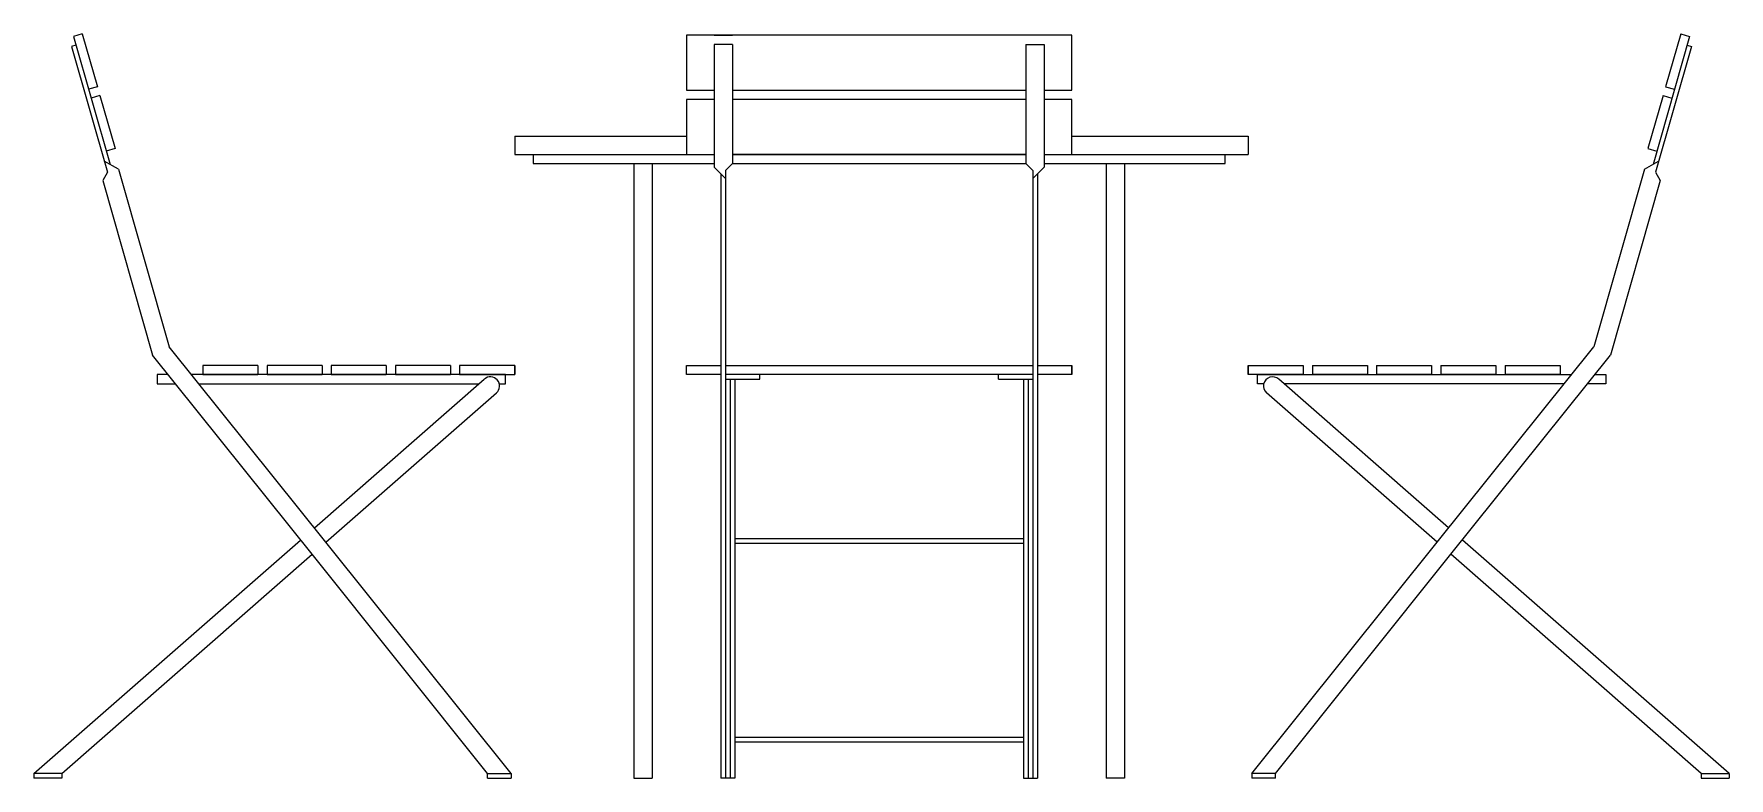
# Model space of a CAD drawing. Extents: x 0 to 185, y 0 to 81.
import ezdxf

# ---------------------------------------------------------------- set-up
doc = ezdxf.new("R2010")
doc.units = 0
doc.header["$MEASUREMENT"] = 0
doc.layers.get('0').update_dxf_attribs({"linetype": 'CONTINUOUS'})

msp = doc.modelspace()

# ---------------------------------------------------------------- linework, layer by layer
at = {"color": 0, "linetype": 'ByBlock'}
for p, q in [((4.59, 79.91), (4.11, 79.77)), ((4.11, 79.77), (8.03, 66.07)), ((5.28, 81.14), (4.32, 80.87)), ((4.32, 80.87), (8.3, 66.92)), ((5.28, 81.14), (6.93, 75.37)), ((71.18, 81), (71.18, 75)), ((113.18, 81), (71.18, 81)), ((74.18, 81), (76.18, 81)), ((74.18, 81), (76.18, 81)), ((74.18, 80), (74.18, 66.62)), ((76.18, 80), (74.18, 80)), ((76.18, 80), (76.18, 67)), ((110.18, 81), (108.18, 81)), ((108.18, 80), (110.18, 80)), ((108.18, 80), (108.18, 67)), ((110.18, 80), (110.18, 66.62)), ((113.18, 75), (113.18, 81)), ((180.55, 80.87), (176.57, 66.92)), ((180.76, 79.77), (176.84, 66.07)), ((179.59, 81.14), (177.94, 75.37)), ((179.59, 81.14), (180.55, 80.87)), ((180.28, 79.91), (180.76, 79.77)), ((6.93, 75.37), (5.97, 75.1)), ((7.2, 74.41), (6.24, 74.14)), ((7.2, 74.41), (8.85, 68.64)), ((71.18, 75), (74.18, 75)), ((74.18, 74), (71.18, 74)), ((71.18, 74), (71.18, 68)), ((76.18, 75), (108.18, 75)), ((108.18, 74), (76.18, 74)), ((110.18, 75), (113.18, 75)), ((113.18, 74), (110.18, 74)), ((113.18, 68), (113.18, 74)), ((177.67, 74.41), (176.02, 68.64)), ((177.67, 74.41), (178.63, 74.14)), ((177.94, 75.37), (178.9, 75.1)), ((8.85, 68.64), (7.89, 68.37)), ((52.43, 70), (52.43, 68)), ((52.43, 70), (71.18, 70)), ((113.18, 70), (132.43, 70)), ((132.43, 70), (132.43, 68)), ((176.02, 68.64), (176.98, 68.37)), ((9.23, 66.41), (7.68, 67.27)), ((52.43, 68), (71.18, 68)), ((54.43, 68), (54.43, 67)), ((54.43, 67), (74.18, 67)), ((65.43, 67), (65.43, 0)), ((67.43, 67), (67.43, 0)), ((71.18, 68), (74.18, 68)), ((74.18, 66.62), (75.43, 65.38)), ((76.18, 67), (75.43, 66.25)), ((76.18, 68), (108.18, 68)), ((76.18, 68), (108.18, 68)), ((108.18, 68), (76.18, 68)), ((76.18, 67), (108.18, 67)), ((108.18, 67), (108.93, 66.25)), ((110.18, 66.62), (108.93, 65.38)), ((110.18, 68), (113.18, 68)), ((110.18, 67), (129.93, 67)), ((113.18, 68), (132.43, 68)), ((116.93, 67), (116.93, 0)), ((118.93, 67), (118.93, 0)), ((129.93, 67), (129.93, 68)), ((175.64, 66.41), (177.18, 67.27)), ((8.03, 66.07), (7.51, 65.14)), ((7.51, 65.14), (12.95, 46.11)), ((9.23, 66.41), (14.76, 47.04)), ((74.93, 65.88), (74.93, 0)), ((75.43, 66.25), (75.43, 0)), ((108.93, 66.25), (108.93, 0)), ((109.43, 65.88), (109.43, 0)), ((175.64, 66.41), (170.11, 47.04)), ((177.36, 65.14), (171.92, 46.11)), ((176.84, 66.07), (177.36, 65.14)), ((31.84, 25.72), (14.76, 47.04)), ((153.03, 25.72), (170.11, 47.04)), ((30.33, 24.4), (12.95, 46.11)), ((24.43, 45), (18.43, 45)), ((18.43, 45), (18.43, 44)), ((24.43, 45), (24.43, 44)), ((31.43, 45), (25.43, 45)), ((25.43, 45), (25.43, 44)), ((31.43, 45), (31.43, 44)), ((38.43, 45), (32.43, 45)), ((32.43, 45), (32.43, 44)), ((38.43, 45), (38.43, 44)), ((45.43, 45), (39.43, 45)), ((39.43, 45), (39.43, 44)), ((45.43, 45), (45.43, 44)), ((52.43, 45), (46.43, 45)), ((46.43, 45), (46.43, 44)), ((52.43, 44), (52.43, 45)), ((52.43, 45), (52.43, 44)), ((71.18, 44), (71.18, 45)), ((71.18, 45), (74.93, 45)), ((75.43, 45), (108.93, 45)), ((109.43, 45), (113.18, 45)), ((113.18, 44), (113.18, 45)), ((113.18, 45), (113.18, 44)), ((132.43, 45), (132.43, 44)), ((132.43, 45), (138.43, 45)), ((132.43, 44), (132.43, 45)), ((138.43, 45), (138.43, 44)), ((139.43, 45), (139.43, 44)), ((139.43, 45), (145.43, 45)), ((145.43, 45), (145.43, 44)), ((146.43, 45), (146.43, 44)), ((146.43, 45), (152.43, 45)), ((152.43, 45), (152.43, 44)), ((153.43, 45), (153.43, 44)), ((153.43, 45), (159.43, 45)), ((154.54, 24.4), (171.92, 46.11)), ((159.43, 45), (159.43, 44)), ((160.43, 45), (160.43, 44)), ((160.43, 45), (166.43, 45)), ((166.43, 45), (166.43, 44)), ((13.43, 44), (13.43, 43)), ((14.64, 44), (13.43, 44)), ((13.43, 43), (15.44, 43)), ((51.43, 44), (17.2, 44)), ((18, 43), (48.54, 43)), ((18.43, 44), (24.43, 44)), ((25.43, 44), (31.43, 44)), ((30.59, 27.28), (49.12, 43.5)), ((32.43, 44), (38.43, 44)), ((39.43, 44), (45.43, 44)), ((46.43, 44), (52.43, 44)), ((50.74, 43), (51.43, 43)), ((51.43, 43), (51.43, 44)), ((74.93, 44), (71.18, 44)), ((108.93, 44), (75.43, 44)), ((75.43, 43.5), (79.18, 43.5)), ((75.93, 43.5), (75.93, 0)), ((76.43, 43.5), (76.43, 0)), ((79.18, 43.5), (79.18, 44)), ((105.18, 43.5), (105.18, 44)), ((105.18, 43.5), (108.93, 43.5)), ((107.93, 43.5), (107.93, 0)), ((108.43, 43.5), (108.43, 0)), ((113.18, 44), (109.43, 44)), ((138.43, 44), (132.43, 44)), ((133.43, 43), (133.43, 44)), ((133.43, 44), (167.67, 44)), ((134.12, 43), (133.43, 43)), ((154.28, 27.28), (135.75, 43.5)), ((166.87, 43), (136.33, 43)), ((145.43, 44), (139.43, 44)), ((152.43, 44), (146.43, 44)), ((159.43, 44), (153.43, 44)), ((166.43, 44), (160.43, 44)), ((171.43, 43), (169.43, 43)), ((170.23, 44), (171.43, 44)), ((171.43, 44), (171.43, 43)), ((31.84, 25.72), (50.43, 42)), ((153.03, 25.72), (134.43, 42)), ((0, 0.5), (29.08, 25.96)), ((107.93, 26.09), (76.43, 26.09)), ((184.87, 0.5), (155.79, 25.96)), ((3.04, 0.5), (30.33, 24.4)), ((49.47, 0.5), (30.33, 24.4)), ((52.03, 0.5), (31.84, 25.72)), ((107.93, 25.59), (76.43, 25.59)), ((132.83, 0.5), (153.03, 25.72)), ((135.4, 0.5), (154.54, 24.4)), ((181.83, 0.5), (154.54, 24.4)), ((107.93, 4.41), (76.43, 4.41)), ((107.93, 3.91), (76.43, 3.91)), ((3.04, 0.5), (0, 0.5)), ((0, 0.5), (0, 0)), ((3.04, 0), (0, 0)), ((3.04, 0.5), (3.04, 0)), ((49.47, 0.5), (52.03, 0.5)), ((49.47, 0), (49.47, 0.5)), ((49.47, 0), (52.03, 0)), ((49.87, 0), (49.87, 0)), ((49.87, 0), (49.87, 0)), ((52.03, 0.5), (52.03, 0)), ((65.43, 0), (67.43, 0)), ((75.93, 0), (74.93, 0)), ((76.43, 0), (75.93, 0)), ((107.93, 0), (108.43, 0)), ((108.43, 0), (109.43, 0)), ((118.93, 0), (116.93, 0)), ((132.83, 0.5), (132.83, 0)), ((135.4, 0.5), (132.83, 0.5)), ((135.4, 0), (132.83, 0)), ((135, 0), (135, 0)), ((135, 0), (135, 0)), ((135.4, 0), (135.4, 0.5)), ((181.83, 0.5), (181.83, 0)), ((181.83, 0.5), (184.87, 0.5)), ((181.83, 0), (184.87, 0)), ((184.87, 0.5), (184.87, 0))]:
    msp.add_line(p, q, dxfattribs=at)
for centre, start, end in [((49.78, 42.75), 311.2044, 131.2044), ((135.09, 42.75), 48.7956, 228.7956)]:
    msp.add_arc(centre, 1, start, end, dxfattribs=at)

doc.saveas('drawing.dxf')
